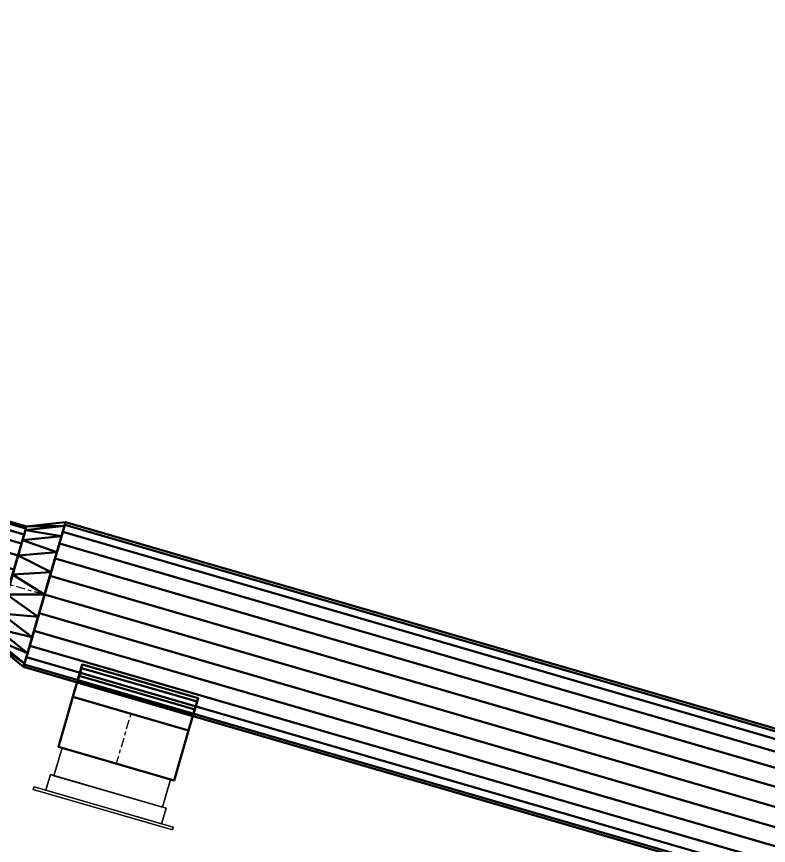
# Model space of a CAD drawing. Header units: inches. Extents: x -1654 to 1344, y -1538 to 36.
# Drawn here: x 618.7 to 668.6, y -773.7 to -718.6 of the extents above; entities that cross this region are included whole.
import ezdxf

# ---------------------------------------------------------------- set-up
doc = ezdxf.new("R2010")
doc.units = ezdxf.units.IN
doc.header["$MEASUREMENT"] = 0
doc.linetypes.add('Center', pattern=[1.25, 0.25, -0.1875, 0.625, -0.1875])
for name, color, linetype, lineweight in [('M-HVAC-CDFF', 3, 'Continuous', 30), ('M-HVAC-CDFF-SA', 3, 'Continuous', 30), ('M-HVAC-DUCT', 1, 'Center', 30), ('M-HVAC-DUCT-SA', 1, 'Continuous', 50)]:
    doc.layers.add(name, color=color, linetype=linetype, lineweight=lineweight)

# ---------------------------------------------------------------- blocks, each defined once
blk = doc.blocks.new('Round Transition - Angle - 45 Degree-919760-_3D_')
at = {"layer": 'M-HVAC-DUCT', "color": 8, "linetype": 'Continuous', "lineweight": 50}
mesh = blk.add_polyface(dxfattribs=at)
corners = [(0, -4), (0, -3.759, -1.368), (0, -3.064, -2.571), (0, -2, -3.464), (0, -0.695, -3.939), (0, 0.695, -3.939), (0, 2, -3.464), (0, 3.064, -2.571), (0, 3.759, -1.368), (0, 4), (2.414, 5), (2.414, 4.755, -1.545), (2.414, 4.045, -2.939), (2.414, 2.939, -4.045), (2.414, 1.545, -4.755), (2.414, 0, -5), (2.414, -1.545, -4.755), (2.414, -2.939, -4.045), (2.414, -4.045, -2.939), (2.414, -4.755, -1.545), (2.414, -5)]
mesh.append_faces([[corners[k] for k in face] for face in [(14, 6, 13), (5, 15, 4)]], dxfattribs={"vtx0": -1, "vtx1": -1, "color": 8})
mesh.append_faces([[corners[k] for k in face] for face in [(1, 18, 19), (3, 16, 17), (4, 15, 16), (7, 12, 13), (8, 11, 12)]], dxfattribs={"vtx0": -1, "vtx2": -1, "color": 8})
mesh.append_faces([[corners[k] for k in face] for face in [(20, 0, 19), (10, 11, 9)]], dxfattribs={"vtx1": -1, "color": 8})
mesh.append_faces([[corners[k] for k in face] for face in [(0, 1, 19), (3, 4, 16), (2, 3, 17), (1, 2, 18), (17, 18, 2), (5, 6, 14), (8, 9, 11), (7, 8, 12), (6, 7, 13), (14, 15, 5)]], dxfattribs={"vtx1": -1, "vtx2": -1, "color": 8})
mesh = blk.add_polyface(dxfattribs=at)
corners = [(0, 4), (0, 3.759, 1.368), (0, 3.064, 2.571), (0, 2, 3.464), (0, 0.695, 3.939), (0, -0.695, 3.939), (0, -2, 3.464), (0, -3.064, 2.571), (0, -3.759, 1.368), (0, -4), (2.414, -5), (2.414, -4.755, 1.545), (2.414, -4.045, 2.939), (2.414, -2.939, 4.045), (2.414, -1.545, 4.755), (2.414, 0, 5), (2.414, 1.545, 4.755), (2.414, 2.939, 4.045), (2.414, 4.045, 2.939), (2.414, 4.755, 1.545), (2.414, 5)]
mesh.append_faces([[corners[k] for k in face] for face in [(14, 6, 13), (5, 15, 4)]], dxfattribs={"vtx0": -1, "vtx1": -1, "color": 8})
mesh.append_faces([[corners[k] for k in face] for face in [(1, 18, 19), (3, 16, 17), (4, 15, 16), (7, 12, 13), (8, 11, 12)]], dxfattribs={"vtx0": -1, "vtx2": -1, "color": 8})
mesh.append_faces([[corners[k] for k in face] for face in [(20, 0, 19), (10, 11, 9)]], dxfattribs={"vtx1": -1, "color": 8})
mesh.append_faces([[corners[k] for k in face] for face in [(0, 1, 19), (3, 4, 16), (2, 3, 17), (1, 2, 18), (17, 18, 2), (5, 6, 14), (8, 9, 11), (7, 8, 12), (6, 7, 13), (14, 15, 5)]], dxfattribs={"vtx1": -1, "vtx2": -1, "color": 8})
mesh = blk.add_polyface(dxfattribs=at)
corners = [(2.414, -5), (2.414, -4.755, -1.545), (2.414, -4.045, -2.939), (2.414, -2.939, -4.045), (2.414, -1.545, -4.755), (2.414, 0, -5), (2.414, 1.545, -4.755), (2.414, 2.939, -4.045), (2.414, 4.045, -2.939), (2.414, 4.755, -1.545), (2.414, 5), (2.414, 4.755, 1.545), (2.414, 4.045, 2.939), (2.414, 2.939, 4.045), (2.414, 1.545, 4.755), (2.414, 0, 5), (2.414, -1.545, 4.755), (2.414, -2.939, 4.045), (2.414, -4.045, 2.939), (2.414, -4.755, 1.545)]
mesh.append_faces([[corners[k] for k in face] for face in [(3, 1, 2), (5, 3, 4)]], dxfattribs={"vtx0": -1, "color": 8})
mesh.append_faces([[corners[k] for k in face] for face in [(0, 9, 14)]], dxfattribs={"vtx0": -1, "vtx1": -1, "vtx2": -1, "color": 8})
mesh.append_faces([[corners[k] for k in face] for face in [(19, 0, 18)]], dxfattribs={"vtx1": -1, "color": 8})
mesh.append_faces([[corners[k] for k in face] for face in [(15, 16, 0, 14), (17, 18, 0, 16), (13, 14, 9, 12), (8, 9, 0, 7)]], dxfattribs={"vtx1": -1, "vtx2": -1, "color": 8})
mesh.append_faces([[corners[k] for k in face] for face in [(0, 1, 3, 5)]], dxfattribs={"vtx1": -1, "vtx2": -1, "vtx3": -1, "color": 8})
mesh.append_faces([[corners[k] for k in face] for face in [(5, 6, 7, 0)]], dxfattribs={"vtx2": -1, "vtx3": -1, "color": 8})
mesh.append_faces([[corners[k] for k in face] for face in [(9, 10, 11, 12)]], dxfattribs={"vtx3": -1, "color": 8})
mesh = blk.add_polyface(dxfattribs=at)
corners = [(0, -4), (0, -3.759, 1.368), (0, -3.064, 2.571), (0, -2, 3.464), (0, -0.695, 3.939), (0, 0.695, 3.939), (0, 2, 3.464), (0, 3.064, 2.571), (0, 3.759, 1.368), (0, 4), (0, 3.759, -1.368), (0, 3.064, -2.571), (0, 2, -3.464), (0, 0.695, -3.939), (0, -0.695, -3.939), (0, -2, -3.464), (0, -3.064, -2.571), (0, -3.759, -1.368)]
mesh.append_faces([[corners[k] for k in face] for face in [(9, 12, 16, 17)]], dxfattribs={"vtx0": -1, "vtx1": -1, "vtx3": -1, "color": 8})
mesh.append_faces([[corners[k] for k in face] for face in [(9, 5, 6, 7), (17, 2, 3, 4)]], dxfattribs={"vtx0": -1, "vtx3": -1, "color": 8})
mesh.append_faces([[corners[k] for k in face] for face in [(8, 9, 7)]], dxfattribs={"vtx1": -1, "color": 8})
mesh.append_faces([[corners[k] for k in face] for face in [(15, 16, 12, 14)]], dxfattribs={"vtx1": -1, "vtx2": -1, "color": 8})
mesh.append_faces([[corners[k] for k in face] for face in [(4, 5, 9, 17)]], dxfattribs={"vtx1": -1, "vtx2": -1, "vtx3": -1, "color": 8})
mesh.append_faces([[corners[k] for k in face] for face in [(12, 13, 14)]], dxfattribs={"vtx2": -1, "color": 8})
mesh.append_faces([[corners[k] for k in face] for face in [(17, 0, 1, 2), (9, 10, 11, 12)]], dxfattribs={"vtx3": -1, "color": 8})
blk = doc.blocks.new('Supply Diffuser - Sidewall - 8 x 6-951039-_3D_')
at = {"layer": 'M-HVAC-CDFF'}
mesh = blk.add_polyface(dxfattribs=at)
corners = [(-3.75, 3, 2.75), (3.75, 3, 2.75), (3.75, 3, -2.75), (-3.75, 3, -2.75)]
mesh.append_faces([[corners[k] for k in face] for face in [(1, 2, 3, 0)]])
mesh = blk.add_polyface(dxfattribs=at)
corners = [(-3.75, 3, 2.75), (-3.75, 3, -2.75), (-3.75, 1.078125, -2.75), (-3.75, 1.078125, 2.75)]
mesh.append_faces([[corners[k] for k in face] for face in [(2, 3, 0, 1)]])
mesh = blk.add_polyface(dxfattribs=at)
corners = [(-3.75, 3, -2.75), (3.75, 3, -2.75), (3.75, 1.078125, -2.75), (-3.75, 1.078125, -2.75)]
mesh.append_faces([[corners[k] for k in face] for face in [(2, 3, 0, 1)]])
mesh = blk.add_polyface(dxfattribs=at)
corners = [(3.75, 3, 2.75), (-3.75, 3, 2.75), (-3.75, 1.078125, 2.75), (3.75, 1.078125, 2.75)]
mesh.append_faces([[corners[k] for k in face] for face in [(2, 3, 0, 1)]])
mesh = blk.add_polyface(dxfattribs=at)
corners = [(3.75, 3, -2.75), (3.75, 3, 2.75), (3.75, 1.078125, 2.75), (3.75, 1.078125, -2.75)]
mesh.append_faces([[corners[k] for k in face] for face in [(2, 3, 0, 1)]])
mesh = blk.add_polyface(dxfattribs=at)
corners = [(-4, 1.078125, 3), (4, 1.078125, 3), (4, 1.078125, -3), (-4, 1.078125, -3), (-3.75, 1.078125, 2.75), (-3.75, 1.078125, -2.75), (3.75, 1.078125, -2.75), (3.75, 1.078125, 2.75)]
mesh.append_faces([[corners[k] for k in face] for face in [(3, 5, 6, 2), (2, 6, 7, 1)]], dxfattribs={"vtx0": -1, "vtx2": -1})
mesh.append_faces([[corners[k] for k in face] for face in [(4, 5, 3, 0), (7, 4, 0, 1)]], dxfattribs={"vtx1": -1, "vtx3": -1})
mesh = blk.add_polyface(dxfattribs=at)
corners = [(-4, 1.078125, 3), (-4, 1.078125, -3), (-4, 0, -3), (-4, 0, 3)]
mesh.append_faces([[corners[k] for k in face] for face in [(2, 3, 0, 1)]])
mesh = blk.add_polyface(dxfattribs=at)
corners = [(-4, 1.078125, -3), (4, 1.078125, -3), (4, 0, -3), (-4, 0, -3)]
mesh.append_faces([[corners[k] for k in face] for face in [(2, 3, 0, 1)]])
mesh = blk.add_polyface(dxfattribs=at)
corners = [(4, 1.078125, 3), (-4, 1.078125, 3), (-4, 0, 3), (4, 0, 3)]
mesh.append_faces([[corners[k] for k in face] for face in [(2, 3, 0, 1)]])
mesh = blk.add_polyface(dxfattribs=at)
corners = [(4, 1.078125, -3), (4, 1.078125, 3), (4, 0, 3), (4, 0, -3)]
mesh.append_faces([[corners[k] for k in face] for face in [(2, 3, 0, 1)]])
mesh = blk.add_polyface(dxfattribs=at)
corners = [(4.8125, 0, 3.8125), (4.8125, 0, -3.8125), (-4.8125, 0, -3.8125), (-4.8125, 0, 3.8125), (-4, 0, 3), (-4, 0, -3), (4, 0, -3), (4, 0, 3)]
mesh.append_faces([[corners[k] for k in face] for face in [(3, 4, 5, 2), (2, 5, 6, 1)]], dxfattribs={"vtx0": -1, "vtx2": -1})
mesh.append_faces([[corners[k] for k in face] for face in [(7, 4, 3, 0), (6, 7, 0, 1)]], dxfattribs={"vtx1": -1, "vtx3": -1})
mesh = blk.add_polyface(dxfattribs=at)
corners = [(-4.8125, -0.1875, 3.8125), (4.8125, -0.1875, 3.8125), (4.8125, 0, 3.8125), (-4.8125, 0, 3.8125)]
mesh.append_faces([[corners[k] for k in face] for face in [(3, 0, 1, 2)]])
mesh = blk.add_polyface(dxfattribs=at)
corners = [(-4.8125, -0.1875, -3.8125), (-4.8125, -0.1875, 3.8125), (-4.8125, 0, 3.8125), (-4.8125, 0, -3.8125)]
mesh.append_faces([[corners[k] for k in face] for face in [(0, 1, 2, 3)]])
mesh = blk.add_polyface(dxfattribs=at)
corners = [(4.8125, -0.1875, -3.8125), (-4.8125, -0.1875, -3.8125), (-4.8125, 0, -3.8125), (4.8125, 0, -3.8125)]
mesh.append_faces([[corners[k] for k in face] for face in [(3, 0, 1, 2)]])
mesh = blk.add_polyface(dxfattribs=at)
corners = [(4.8125, -0.1875, 3.8125), (-4.8125, -0.1875, 3.8125), (-4.8125, -0.1875, -3.8125), (4.8125, -0.1875, -3.8125)]
mesh.append_faces([[corners[k] for k in face] for face in [(3, 0, 1, 2)]])
mesh = blk.add_polyface(dxfattribs=at)
corners = [(4.8125, -0.1875, 3.8125), (4.8125, -0.1875, -3.8125), (4.8125, 0, -3.8125), (4.8125, 0, 3.8125)]
mesh.append_faces([[corners[k] for k in face] for face in [(0, 1, 2, 3)]])
blk = doc.blocks.new('Rectangular Takeoff - Standard-916462-_3D_')
at = {"layer": 'M-HVAC-DUCT', "color": 8, "linetype": 'Continuous', "lineweight": 50}
mesh = blk.add_polyface(dxfattribs=at)
corners = [(-1.24, 4, 3), (-1.24, 4, -3), (-1.24, -4, -3), (-1.24, -4, 3)]
mesh.append_faces([[corners[k] for k in face] for face in [(0, 1, 2, 3)]], dxfattribs={"color": 8})
mesh = blk.add_polyface(dxfattribs=at)
corners = [(-1.24, 4, -3), (-1.24, 4, 3), (1, 4, 3), (1, 4, -3)]
mesh.append_faces([[corners[k] for k in face] for face in [(3, 0, 1, 2)]], dxfattribs={"color": 8})
mesh = blk.add_polyface(dxfattribs=at)
corners = [(-1.24, -4, -3), (-1.24, 4, -3), (1, 4, -3), (1, -4, -3)]
mesh.append_faces([[corners[k] for k in face] for face in [(0, 1, 2, 3)]], dxfattribs={"color": 8})
mesh = blk.add_polyface(dxfattribs=at)
corners = [(1, 4, 3), (-1.24, 4, 3), (-1.24, -4, 3), (1, -4, 3)]
mesh.append_faces([[corners[k] for k in face] for face in [(1, 2, 3, 0)]], dxfattribs={"color": 8})
mesh = blk.add_polyface(dxfattribs=at)
corners = [(1, 4, 3), (1, -4, 3), (1, -4, -3), (1, 4, -3)]
mesh.append_faces([[corners[k] for k in face] for face in [(3, 0, 1, 2)]], dxfattribs={"color": 8})
mesh = blk.add_polyface(dxfattribs=at)
corners = [(-1.24, -4, 3), (-1.24, -4, -3), (1, -4, -3), (1, -4, 3)]
mesh.append_faces([[corners[k] for k in face] for face in [(0, 1, 2, 3)]], dxfattribs={"color": 8})

msp = doc.modelspace()

# ---------------------------------------------------------------- linework, layer by layer
at = {"layer": 'M-HVAC-DUCT', "color": 5}
for p, q in [((618.269, -756.352, 1316), (620.588, -757.026, 1316)), ((620.588, -757.026, 1316), (824.983, -816.447, 1316)), ((620.588, -757.026, 1316), (824.983, -816.447, 1316)), ((626.312, -764.939, 1316), (625.349, -768.251, 1316))]:
    msp.add_line(p, q, dxfattribs=at)

# ---------------------------------------------------------------- block references
at = {"layer": 'M-HVAC-CDFF-SA', "rotation": 343.7901312840834}
msp.add_blockref('Supply Diffuser - Sidewall - 8 x 6-951039-_3D_', (624.512, -771.132, 1316), dxfattribs=at)
at = {"layer": 'M-HVAC-DUCT-SA', "color": 8, "rotation": 343.7901312840834}
msp.add_blockref('Round Transition - Angle - 45 Degree-919760-_3D_', (618.269, -756.352, 1316), dxfattribs=at)
at = {"layer": 'M-HVAC-DUCT-SA', "color": 8, "extrusion": (0, 0, -1), "rotation": 286.2098687159166}
msp.add_blockref('Rectangular Takeoff - Standard-916462-_3D_', (-626.591, -763.979, -1316), dxfattribs=at)

# ---------------------------------------------------------------- meshes
at = {"layer": 'M-HVAC-DUCT-SA', "color": 8}
mesh = msp.add_polyface(dxfattribs=at)
corners = [(618.269, -756.352, 1320), (618.558, -755.358, 1319.864), (618.828, -754.432, 1319.464), (619.059, -753.636, 1318.828), (619.236, -753.026, 1318), (619.348, -752.642, 1317.035), (619.386, -752.511, 1316), (285.618, -655.48, 1316), (285.58, -655.611, 1317.035), (285.469, -655.995, 1318), (285.291, -656.605, 1318.828), (285.06, -657.401, 1319.464), (284.791, -658.327, 1319.864), (284.502, -659.321, 1320)]
mesh.append_faces([[corners[k] for k in face] for face in [(8, 9, 4, 5), (3, 4, 9, 10), (11, 12, 1, 2), (2, 3, 10, 11)]], dxfattribs={"vtx1": -1, "vtx3": -1, "color": 8})
mesh.append_faces([[corners[k] for k in face] for face in [(6, 7, 8, 5)]], dxfattribs={"vtx2": -1, "color": 8})
mesh.append_faces([[corners[k] for k in face] for face in [(12, 13, 0, 1)]], dxfattribs={"vtx3": -1, "color": 8})
mesh = msp.add_polyface(dxfattribs=at)
corners = [(619.386, -752.511, 1316), (619.348, -752.642, 1314.965), (619.236, -753.026, 1314), (619.059, -753.636, 1313.172), (618.828, -754.432, 1312.536), (618.558, -755.358, 1312.136), (618.269, -756.352, 1312), (284.502, -659.321, 1312), (284.791, -658.327, 1312.136), (285.06, -657.401, 1312.536), (285.291, -656.605, 1313.172), (285.469, -655.995, 1314), (285.58, -655.611, 1314.965), (285.618, -655.48, 1316)]
mesh.append_faces([[corners[k] for k in face] for face in [(7, 8, 5, 6)]], dxfattribs={"vtx1": -1, "color": 8})
mesh.append_faces([[corners[k] for k in face] for face in [(8, 9, 4, 5), (3, 4, 9, 10), (11, 12, 1, 2), (2, 3, 10, 11)]], dxfattribs={"vtx1": -1, "vtx3": -1, "color": 8})
mesh.append_faces([[corners[k] for k in face] for face in [(12, 13, 0, 1)]], dxfattribs={"vtx3": -1, "color": 8})
mesh = msp.add_polyface(dxfattribs=at)
corners = [(619.192, -761.827, 1316), (619.239, -761.664, 1317.294), (619.379, -761.184, 1318.5), (619.601, -760.421, 1319.536), (619.89, -759.427, 1320.33), (620.226, -758.269, 1320.83), (620.588, -757.026, 1321), (620.949, -755.784, 1320.83), (621.285, -754.626, 1320.33), (621.575, -753.631, 1319.536), (621.796, -752.868, 1318.5), (621.936, -752.389, 1317.294), (621.983, -752.225, 1316), (621.936, -752.389, 1314.706), (621.796, -752.868, 1313.5), (621.575, -753.631, 1312.464), (621.285, -754.626, 1311.67), (620.949, -755.784, 1311.17), (620.588, -757.026, 1311), (620.226, -758.269, 1311.17), (619.89, -759.427, 1311.67), (619.601, -760.421, 1312.464), (619.379, -761.184, 1313.5), (619.239, -761.664, 1314.706)]
mesh.append_faces([[corners[k] for k in face] for face in [(10, 7, 8, 9), (7, 5, 6), (12, 10, 11)]], dxfattribs={"vtx0": -1, "color": 8})
mesh.append_faces([[corners[k] for k in face] for face in [(21, 15, 19, 20)]], dxfattribs={"vtx0": -1, "vtx1": -1, "color": 8})
mesh.append_faces([[corners[k] for k in face] for face in [(3, 15, 21, 0), (10, 12, 3, 7)]], dxfattribs={"vtx0": -1, "vtx1": -1, "vtx2": -1, "vtx3": -1, "color": 8})
mesh.append_faces([[corners[k] for k in face] for face in [(15, 3, 12, 13)]], dxfattribs={"vtx0": -1, "vtx1": -1, "vtx3": -1, "color": 8})
mesh.append_faces([[corners[k] for k in face] for face in [(14, 15, 13)]], dxfattribs={"vtx1": -1, "color": 8})
mesh.append_faces([[corners[k] for k in face] for face in [(1, 2, 3, 0), (15, 16, 17)]], dxfattribs={"vtx2": -1, "color": 8})
mesh.append_faces([[corners[k] for k in face] for face in [(3, 4, 5, 7), (17, 18, 19, 15)]], dxfattribs={"vtx2": -1, "vtx3": -1, "color": 8})
mesh.append_faces([[corners[k] for k in face] for face in [(21, 22, 23, 0)]], dxfattribs={"vtx3": -1, "color": 8})
mesh = msp.add_polyface(dxfattribs=at)
corners = [(621.983, -752.225, 1316), (621.936, -752.389, 1317.294), (621.796, -752.868, 1318.5), (621.575, -753.631, 1319.536), (621.285, -754.626, 1320.33), (620.949, -755.784, 1320.83), (620.588, -757.026, 1321), (824.983, -816.447, 1321), (825.345, -815.204, 1320.83), (825.681, -814.046, 1320.33), (825.97, -813.052, 1319.536), (826.192, -812.289, 1318.5), (826.332, -811.809, 1317.294), (826.379, -811.646, 1316)]
mesh.append_faces([[corners[k] for k in face] for face in [(7, 8, 5, 6)]], dxfattribs={"vtx1": -1, "color": 8})
mesh.append_faces([[corners[k] for k in face] for face in [(8, 9, 4, 5), (3, 4, 9, 10), (11, 12, 1, 2), (2, 3, 10, 11)]], dxfattribs={"vtx1": -1, "vtx3": -1, "color": 8})
mesh.append_faces([[corners[k] for k in face] for face in [(12, 13, 0, 1)]], dxfattribs={"vtx3": -1, "color": 8})
mesh = msp.add_polyface(dxfattribs=at)
corners = [(620.588, -757.026, 1311), (620.949, -755.784, 1311.17), (621.285, -754.626, 1311.67), (621.575, -753.631, 1312.464), (621.796, -752.868, 1313.5), (621.936, -752.389, 1314.706), (621.983, -752.225, 1316), (826.379, -811.646, 1316), (826.332, -811.809, 1314.706), (826.192, -812.289, 1313.5), (825.97, -813.052, 1312.464), (825.681, -814.046, 1311.67), (825.345, -815.204, 1311.17), (824.983, -816.447, 1311)]
mesh.append_faces([[corners[k] for k in face] for face in [(7, 8, 5, 6)]], dxfattribs={"vtx1": -1, "color": 8})
mesh.append_faces([[corners[k] for k in face] for face in [(8, 9, 4, 5), (3, 4, 9, 10), (11, 12, 1, 2), (2, 3, 10, 11)]], dxfattribs={"vtx1": -1, "vtx3": -1, "color": 8})
mesh.append_faces([[corners[k] for k in face] for face in [(12, 13, 0, 1)]], dxfattribs={"vtx3": -1, "color": 8})
mesh = msp.add_polyface(dxfattribs=at)
corners = [(619.386, -752.511, 1316), (619.348, -752.642, 1317.035), (619.236, -753.026, 1318), (619.059, -753.636, 1318.828), (618.828, -754.432, 1319.464), (618.558, -755.358, 1319.864), (618.269, -756.352, 1320), (617.98, -757.346, 1319.864), (617.711, -758.273, 1319.464), (617.48, -759.068, 1318.828), (617.302, -759.679, 1318), (617.191, -760.062, 1317.035), (617.153, -760.193, 1316), (617.191, -760.062, 1314.965), (617.302, -759.679, 1314), (617.48, -759.068, 1313.172), (617.711, -758.273, 1312.536), (617.98, -757.346, 1312.136), (618.269, -756.352, 1312), (618.558, -755.358, 1312.136), (618.828, -754.432, 1312.536), (619.059, -753.636, 1313.172), (619.236, -753.026, 1314), (619.348, -752.642, 1314.965)]
mesh.append_faces([[corners[k] for k in face] for face in [(6, 3, 4, 5)]], dxfattribs={"vtx0": -1, "color": 8})
mesh.append_faces([[corners[k] for k in face] for face in [(16, 18, 13, 15)]], dxfattribs={"vtx0": -1, "vtx1": -1, "vtx2": -1, "color": 8})
mesh.append_faces([[corners[k] for k in face] for face in [(18, 21, 3, 6), (13, 18, 6, 9)]], dxfattribs={"vtx0": -1, "vtx1": -1, "vtx2": -1, "vtx3": -1, "color": 8})
mesh.append_faces([[corners[k] for k in face] for face in [(2, 3, 1), (14, 15, 13), (12, 13, 11), (17, 18, 16)]], dxfattribs={"vtx1": -1, "color": 8})
mesh.append_faces([[corners[k] for k in face] for face in [(21, 22, 23, 3), (23, 0, 1, 3), (9, 10, 11, 13)]], dxfattribs={"vtx2": -1, "vtx3": -1, "color": 8})
mesh.append_faces([[corners[k] for k in face] for face in [(18, 19, 20, 21), (6, 7, 8, 9)]], dxfattribs={"vtx3": -1, "color": 8})
mesh = msp.add_polyface(dxfattribs=at)
corners = [(620.588, -757.026, 1321), (620.226, -758.269, 1320.83), (619.89, -759.427, 1320.33), (619.601, -760.421, 1319.536), (619.379, -761.184, 1318.5), (619.239, -761.664, 1317.294), (619.192, -761.827, 1316), (823.588, -821.248, 1316), (823.635, -821.084, 1317.294), (823.775, -820.605, 1318.5), (823.996, -819.842, 1319.536), (824.286, -818.847, 1320.33), (824.622, -817.69, 1320.83), (824.983, -816.447, 1321)]
mesh.append_faces([[corners[k] for k in face] for face in [(8, 9, 4, 5), (3, 4, 9, 10), (11, 12, 1, 2), (2, 3, 10, 11)]], dxfattribs={"vtx1": -1, "vtx3": -1, "color": 8})
mesh.append_faces([[corners[k] for k in face] for face in [(6, 7, 8, 5)]], dxfattribs={"vtx2": -1, "color": 8})
mesh.append_faces([[corners[k] for k in face] for face in [(12, 13, 0, 1)]], dxfattribs={"vtx3": -1, "color": 8})
mesh = msp.add_polyface(dxfattribs=at)
corners = [(619.192, -761.827, 1316), (619.239, -761.664, 1314.706), (619.379, -761.184, 1313.5), (619.601, -760.421, 1312.464), (619.89, -759.427, 1311.67), (620.226, -758.269, 1311.17), (620.588, -757.026, 1311), (824.983, -816.447, 1311), (824.622, -817.69, 1311.17), (824.286, -818.847, 1311.67), (823.996, -819.842, 1312.464), (823.775, -820.605, 1313.5), (823.635, -821.084, 1314.706), (823.588, -821.248, 1316)]
mesh.append_faces([[corners[k] for k in face] for face in [(7, 8, 5, 6)]], dxfattribs={"vtx1": -1, "color": 8})
mesh.append_faces([[corners[k] for k in face] for face in [(8, 9, 4, 5), (3, 4, 9, 10), (11, 12, 1, 2), (2, 3, 10, 11)]], dxfattribs={"vtx1": -1, "vtx3": -1, "color": 8})
mesh.append_faces([[corners[k] for k in face] for face in [(12, 13, 0, 1)]], dxfattribs={"vtx3": -1, "color": 8})
mesh = msp.add_polyface(dxfattribs=at)
corners = [(623.097, -761.671, 1319), (623.097, -761.671, 1313), (623.03, -761.902, 1313), (622.877, -762.427, 1313.92), (622.782, -762.752, 1314.936), (622.75, -762.862, 1316), (622.782, -762.752, 1317.064), (622.877, -762.427, 1318.08), (623.03, -761.902, 1319)]
mesh.append_faces([[corners[k] for k in face] for face in [(5, 0, 1, 4), (0, 5, 6)]], dxfattribs={"vtx0": -1, "vtx2": -1, "color": 8})
mesh.append_faces([[corners[k] for k in face] for face in [(7, 8, 0, 6)]], dxfattribs={"vtx2": -1, "color": 8})
mesh.append_faces([[corners[k] for k in face] for face in [(1, 2, 3, 4)]], dxfattribs={"vtx3": -1, "color": 8})
mesh = msp.add_polyface(dxfattribs=at)
corners = [(630.778, -763.905, 1319), (623.097, -761.671, 1319), (623.03, -761.902, 1319), (630.711, -764.135, 1319)]
mesh.append_faces([[corners[k] for k in face] for face in [(0, 1, 2, 3)]], dxfattribs={"color": 8})
mesh = msp.add_polyface(dxfattribs=at)
corners = [(623.097, -761.671, 1313), (630.778, -763.905, 1313), (630.711, -764.135, 1313), (623.03, -761.902, 1313)]
mesh.append_faces([[corners[k] for k in face] for face in [(3, 0, 1, 2)]], dxfattribs={"color": 8})
mesh = msp.add_polyface(dxfattribs=at)
corners = [(623.097, -761.671, 1313), (623.097, -761.671, 1319), (630.778, -763.905, 1319), (630.778, -763.905, 1313)]
mesh.append_faces([[corners[k] for k in face] for face in [(0, 1, 2, 3)]], dxfattribs={"color": 8})
mesh = msp.add_polyface(dxfattribs=at)
corners = [(622.75, -762.862, 1316), (630.432, -765.095, 1316), (630.464, -764.985, 1317.064), (630.559, -764.66, 1318.08), (630.711, -764.135, 1319), (623.03, -761.902, 1319), (622.877, -762.427, 1318.08), (622.782, -762.752, 1317.064)]
mesh.append_faces([[corners[k] for k in face] for face in [(1, 2, 7, 0)]], dxfattribs={"vtx1": -1, "color": 8})
mesh.append_faces([[corners[k] for k in face] for face in [(6, 7, 2, 3)]], dxfattribs={"vtx1": -1, "vtx3": -1, "color": 8})
mesh.append_faces([[corners[k] for k in face] for face in [(3, 4, 5, 6)]], dxfattribs={"vtx3": -1, "color": 8})
mesh = msp.add_polyface(dxfattribs=at)
corners = [(630.432, -765.095, 1316), (622.75, -762.862, 1316), (622.782, -762.752, 1314.936), (622.877, -762.427, 1313.92), (623.03, -761.902, 1313), (630.711, -764.135, 1313), (630.559, -764.66, 1313.92), (630.464, -764.985, 1314.936)]
mesh.append_faces([[corners[k] for k in face] for face in [(5, 6, 3, 4)]], dxfattribs={"vtx1": -1, "color": 8})
mesh.append_faces([[corners[k] for k in face] for face in [(2, 3, 6, 7)]], dxfattribs={"vtx1": -1, "vtx3": -1, "color": 8})
mesh.append_faces([[corners[k] for k in face] for face in [(7, 0, 1, 2)]], dxfattribs={"vtx3": -1, "color": 8})
mesh = msp.add_polyface(dxfattribs=at)
corners = [(622.471, -763.822, 1313), (630.153, -766.055, 1313), (629.19, -769.368, 1313), (621.508, -767.134, 1313)]
mesh.append_faces([[corners[k] for k in face] for face in [(0, 1, 2, 3)]], dxfattribs={"color": 8})
mesh = msp.add_polyface(dxfattribs=at)
corners = [(622.471, -763.822, 1319), (622.471, -763.822, 1313), (621.508, -767.134, 1313), (621.508, -767.134, 1319)]
mesh.append_faces([[corners[k] for k in face] for face in [(0, 1, 2, 3)]], dxfattribs={"color": 8})
mesh = msp.add_polyface(dxfattribs=at)
corners = [(630.153, -766.055, 1319), (622.471, -763.822, 1319), (621.508, -767.134, 1319), (629.19, -769.368, 1319)]
mesh.append_faces([[corners[k] for k in face] for face in [(0, 1, 2, 3)]], dxfattribs={"color": 8})
mesh = msp.add_polyface(dxfattribs=at)
corners = [(630.153, -766.055, 1313), (622.471, -763.822, 1313), (622.471, -763.822, 1319), (630.153, -766.055, 1319)]
mesh.append_faces([[corners[k] for k in face] for face in [(1, 2, 3, 0)]], dxfattribs={"color": 8})
mesh = msp.add_polyface(dxfattribs=at)
corners = [(630.778, -763.905, 1313), (630.778, -763.905, 1319), (630.711, -764.135, 1319), (630.559, -764.66, 1318.08), (630.464, -764.985, 1317.064), (630.432, -765.095, 1316), (630.464, -764.985, 1314.936), (630.559, -764.66, 1313.92), (630.711, -764.135, 1313)]
mesh.append_faces([[corners[k] for k in face] for face in [(5, 0, 1, 4), (0, 5, 6)]], dxfattribs={"vtx0": -1, "vtx2": -1, "color": 8})
mesh.append_faces([[corners[k] for k in face] for face in [(7, 8, 0, 6)]], dxfattribs={"vtx2": -1, "color": 8})
mesh.append_faces([[corners[k] for k in face] for face in [(1, 2, 3, 4)]], dxfattribs={"vtx3": -1, "color": 8})
mesh = msp.add_polyface(dxfattribs=at)
corners = [(630.153, -766.055, 1313), (630.153, -766.055, 1319), (629.19, -769.368, 1319), (629.19, -769.368, 1313)]
mesh.append_faces([[corners[k] for k in face] for face in [(0, 1, 2, 3)]], dxfattribs={"color": 8})
mesh = msp.add_polyface(dxfattribs=at)
corners = [(629.19, -769.368, 1313), (629.19, -769.368, 1319), (621.508, -767.134, 1319), (621.508, -767.134, 1313)]
mesh.append_faces([[corners[k] for k in face] for face in [(1, 2, 3, 0)]], dxfattribs={"color": 8})

doc.saveas('drawing.dxf')
